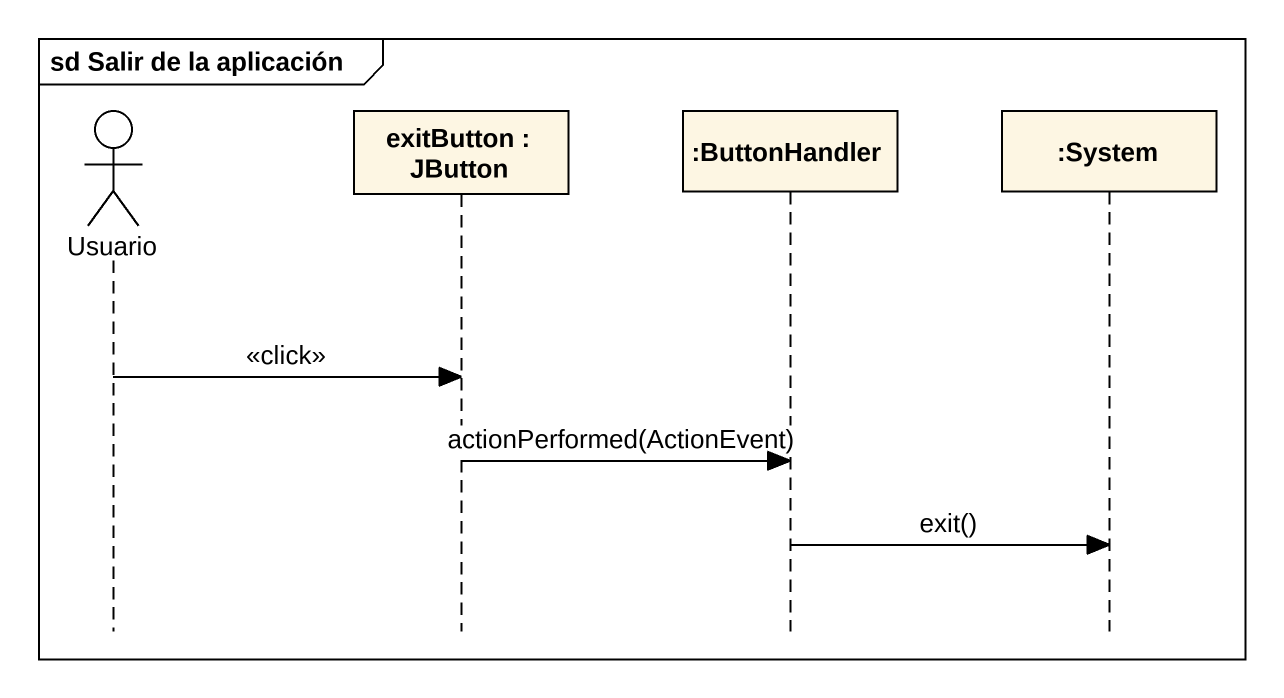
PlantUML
@startuml
mainframe sd Salir de la aplicación
hide footbox
actor Usuario
participant "exitButton : JButton" as exitButton
participant ":ButtonHandler" as ButtonHandler
participant ":System" as System

Usuario -> exitButton : <<click>>
exitButton -> ButtonHandler : actionPerformed(ActionEvent)
ButtonHandler -> System : exit()
@enduml
